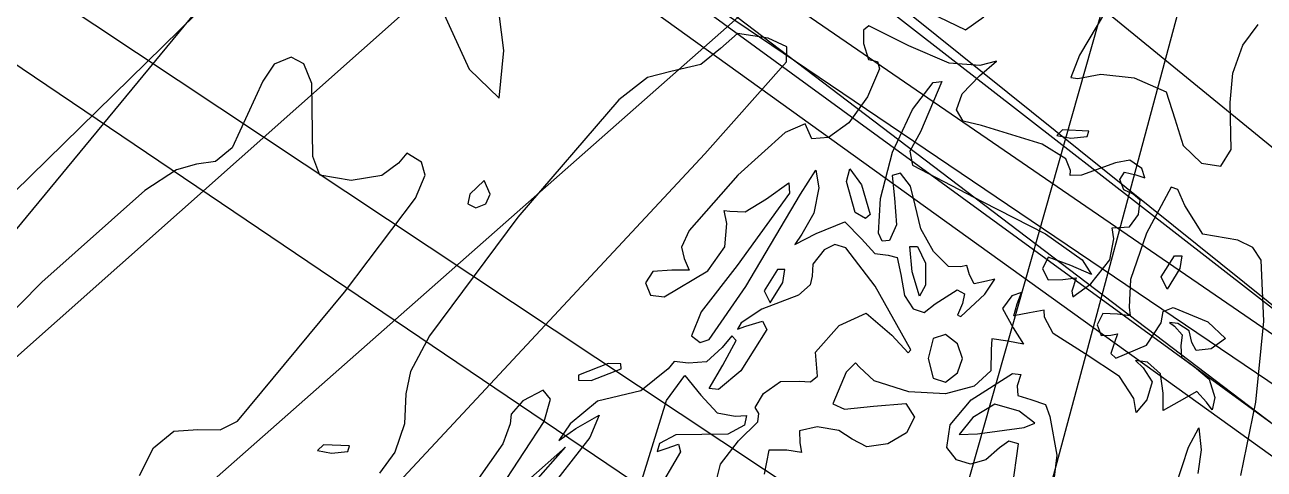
# Model space of a CAD drawing. Extents: x -99 to 383, y -48 to 207.
# Drawn here: x 61.83 to 87.38, y 55.31 to 64.47 of the extents above; entities that cross this region are included whole.
import ezdxf

# ---------------------------------------------------------------- set-up
doc = ezdxf.new("R2010")
doc.units = 0

msp = doc.modelspace()

# ---------------------------------------------------------------- linework, layer by layer
at = {"layer": 'Image'}
for p, q in [((105.667592, 141.129176), (68.6886, 10.6304)), ((69.4691, 4.7037), (104.8295, 136.260845)), ((113.472628, 122.887966), (23.933, 14.6963)), ((132.37946, 120.456476), (3.31386, 5.79827)), ((159.11882, 3.331999), (16.17778, 120.361923)), ((11.589466, 119.715467), (155.043, 4.46581)), ((8.88774, 4.937004), (137.95334, 118.831128)), ((158.036, 3.8047), (10.50389, 118.530813)), ((7.425461, 117.140888), (156.545, 3.8047)), ((7.074462, 114.932308), (155.651, 6.57734)), ((158.29534, 4.651359), (9.7188, 111.56659)), ((22.423933, 102.747636), (164.878, 5.0747)), ((156.494909, 2.557787), (5.94282, 102.53597)), ((4.533911, 102.20974), (155.086, 0.564781)), ((165.865944, 4.086923), (21.46654, 101.759859)), ((60.98423, 60.41396), (67.91616, 67.20459)), ((84.929827, 66.126527), (83.566992, 63.840021)), ((70.362012, 64.918674), (70.573851, 64.451353)), ((71.70275, 63.941754), (71.601956, 64.694345)), ((80.292573, 64.814251), (81.21622, 64.365089)), ((70.573851, 64.451353), (70.985547, 63.551602)), ((79.222756, 64.449734), (79.117889, 64.361851)), ((80.050068, 64.032843), (79.222756, 64.449734)), ((81.21622, 64.365089), (81.595368, 64.634523)), ((86.938749, 64.049321), (87.248977, 64.478685)), ((76.521731, 64.288169), (76.164975, 63.978428)), ((77.14866, 64.190095), (76.521731, 64.288169)), ((77.534434, 64.012434), (77.14866, 64.190095)), ((79.117889, 64.361851), (79.118496, 64.081676)), ((71.605371, 62.953973), (71.70274, 63.94175)), ((71.70274, 63.94175), (71.70275, 63.941754)), ((76.164975, 63.978428), (75.759372, 63.650705)), ((77.526424, 63.702977), (77.534434, 64.012434)), ((79.118496, 64.081676), (79.218916, 63.756361)), ((80.880255, 63.678464), (80.050068, 64.032843)), ((86.72748, 63.474141), (86.938749, 64.049321)), ((66.967908, 63.655629), (66.729475, 63.306821)), ((67.319511, 63.800709), (66.967908, 63.655629)), ((67.581117, 63.661546), (67.319511, 63.800709)), ((67.746096, 63.259098), (67.581117, 63.661546)), ((75.759372, 63.650705), (75.145555, 63.508489)), ((75.84702, 61.805665), (77.526424, 63.702977)), ((79.218916, 63.756361), (79.404923, 63.710196)), ((79.404923, 63.710196), (79.446, 63.560153)), ((81.512628, 63.630993), (80.880255, 63.678464)), ((81.510371, 63.417495), (81.860657, 63.721108)), ((81.860657, 63.721108), (81.512628, 63.630993)), ((83.566992, 63.840021), (83.390124, 63.385866)), ((70.985547, 63.551602), (71.605371, 62.953973)), ((74.664799, 63.380763), (74.069125, 62.923616)), ((75.145555, 63.508489), (74.664799, 63.380763)), ((79.446, 63.560153), (79.197981, 62.985089)), ((81.148591, 63.043653), (81.510371, 63.417495)), ((83.390124, 63.385866), (83.536037, 63.364187)), ((83.536037, 63.364187), (84.006791, 63.448486)), ((84.006791, 63.448486), (84.693087, 63.375815)), ((84.693087, 63.375815), (85.352755, 63.089458)), ((86.674817, 62.868038), (86.72748, 63.474141)), ((66.729475, 63.306821), (66.101946, 61.935703)), ((67.76646, 61.754599), (67.746096, 63.259098)), ((80.124092, 62.721427), (80.549706, 63.277456)), ((80.729506, 63.296878), (80.29386, 62.262028)), ((80.549706, 63.277456), (80.729506, 63.296878)), ((74.069125, 62.923616), (71.988455, 60.502559)), ((79.197981, 62.985089), (78.812575, 62.448814)), ((81.035636, 62.714002), (81.148591, 63.043653)), ((85.352755, 63.089458), (85.532867, 62.531757)), ((86.692992, 61.895673), (86.674817, 62.868038)), ((79.715513, 61.843878), (80.124092, 62.721427)), ((81.169623, 62.479119), (81.035636, 62.714002)), ((77.911921, 62.425629), (77.504176, 62.246368)), ((78.051382, 62.117679), (77.911921, 62.425629)), ((78.812575, 62.448814), (78.390987, 62.142542)), ((81.548665, 62.389585), (81.169623, 62.479119)), ((82.797753, 62.010618), (81.548665, 62.389585)), ((85.532867, 62.531757), (85.704433, 61.978092)), ((77.504176, 62.246368), (76.523851, 61.368449)), ((78.390987, 62.142542), (78.051382, 62.117679)), ((80.29386, 62.262028), (80.069931, 61.863143)), ((83.221556, 62.300117), (83.099094, 62.186157)), ((83.099094, 62.186157), (83.392066, 62.12961)), ((83.762482, 62.277849), (83.221556, 62.300117)), ((83.392066, 62.12961), (83.724007, 62.163964)), ((83.724007, 62.163964), (83.762482, 62.277839)), ((83.762482, 62.277839), (83.762482, 62.277849)), ((66.101946, 61.935703), (65.756601, 61.64753)), ((79.463129, 60.887015), (79.715513, 61.843878)), ((80.069931, 61.863143), (80.129393, 61.577857)), ((83.284535, 61.703419), (82.797753, 62.010618)), ((85.704433, 61.978092), (86.087053, 61.615103)), ((86.482613, 61.551417), (86.692997, 61.895662)), ((86.692997, 61.895662), (86.692992, 61.895673)), ((65.365565, 61.593331), (64.95099, 61.481765)), ((65.756601, 61.64753), (65.365565, 61.593331)), ((66.19, 51.453565), (75.84702, 61.805665)), ((67.910689, 61.368491), (67.76646, 61.754599)), ((69.527348, 61.613489), (69.188982, 61.364339)), ((69.703705, 61.819943), (69.527348, 61.613489)), ((70.004204, 61.639933), (69.703705, 61.819943)), ((70.082513, 61.371788), (70.004204, 61.639933)), ((83.385235, 61.465751), (83.284535, 61.703419)), ((84.313088, 61.626014), (83.611332, 61.365692)), ((84.608455, 61.676085), (84.313088, 61.626014)), ((84.850583, 61.503916), (84.608455, 61.676085)), ((86.087053, 61.615103), (86.482613, 61.551417)), ((64.95099, 61.481765), (64.299136, 61.053305)), ((68.557108, 61.260711), (67.910689, 61.368491)), ((69.188982, 61.364339), (68.557108, 61.260711)), ((69.877659, 60.892208), (70.082513, 61.371788)), ((76.523851, 61.368449), (75.520018, 60.230309)), ((77.82003, 60.978481), (78.130504, 61.474261)), ((78.130504, 61.474261), (78.192526, 61.105481)), ((78.767293, 61.237181), (78.831745, 61.499313)), ((78.831745, 61.499313), (79.075383, 61.168977)), ((79.876285, 61.408799), (79.704066, 61.362547)), ((79.704066, 61.362547), (79.758042, 60.891799)), ((80.086228, 61.140489), (79.876285, 61.408799)), ((80.129393, 61.577857), (81.55976, 60.824148)), ((83.377968, 61.360162), (83.385235, 61.465751)), ((83.611332, 61.365692), (83.377968, 61.360162)), ((84.403146, 61.277354), (84.498858, 61.429283)), ((84.498858, 61.429283), (84.728974, 61.374859)), ((84.728974, 61.374859), (84.913917, 61.314837)), ((84.913917, 61.314837), (84.850583, 61.503916)), ((71.296578, 61.260675), (70.997699, 60.978453)), ((71.421032, 60.978453), (71.296578, 61.260675)), ((77.112917, 60.880489), (77.577422, 61.207905)), ((77.577422, 61.207905), (77.59213, 60.997025)), ((78.192526, 61.105481), (78.090084, 60.587643)), ((78.94686, 60.602181), (78.767293, 61.237181)), ((79.075383, 61.168977), (79.254198, 60.56049)), ((80.178793, 60.750152), (80.086228, 61.140489)), ((84.483448, 61.066271), (84.403146, 61.277354)), ((85.455754, 61.118048), (84.952973, 60.170319)), ((85.595554, 61.073602), (85.455754, 61.118048)), ((85.742052, 60.742406), (85.595554, 61.073602)), ((64.299136, 61.053305), (62.174675, 59.162741)), ((68.417254, 58.958823), (69.877659, 60.892208)), ((70.997699, 60.978453), (70.962308, 60.779133)), ((71.333236, 60.779133), (71.421032, 60.978453)), ((71.421032, 60.978453), (71.421032, 60.978453)), ((77.59213, 60.997025), (76.510085, 59.503759)), ((76.679275, 60.612588), (77.112917, 60.880489)), ((76.68934, 59.073481), (77.82003, 60.978481)), ((79.423075, 60.1718), (79.463129, 60.887015)), ((79.758042, 60.891799), (79.799049, 60.347378)), ((81.55976, 60.824148), (82.86967, 60.156196)), ((84.676512, 60.978475), (84.483448, 61.066271)), ((84.822038, 60.854596), (84.676512, 60.978475)), ((84.788049, 60.556762), (84.822038, 60.854596)), ((70.962308, 60.779133), (71.122153, 60.696231)), ((71.122153, 60.696231), (71.333236, 60.779133)), ((76.295709, 60.369992), (76.246393, 60.637714)), ((76.246393, 60.637714), (76.362396, 60.625081)), ((76.362396, 60.625081), (76.679275, 60.612588)), ((78.090084, 60.587643), (77.841487, 60.155067)), ((79.154933, 60.471996), (78.946859, 60.602182)), ((78.946859, 60.602182), (78.94686, 60.602181)), ((79.254198, 60.56049), (79.154933, 60.471996)), ((80.295095, 60.264468), (80.178793, 60.750152)), ((86.110312, 60.152937), (85.742052, 60.742406)), ((71.988455, 60.502559), (70.170519, 58.0532)), ((76.260504, 59.8919), (76.295709, 60.369992)), ((78.139367, 60.169178), (78.727627, 60.404448)), ((78.727627, 60.404448), (79.073934, 60.055324)), ((79.799049, 60.347378), (79.651486, 60.019197)), ((84.376806, 60.289199), (84.600493, 60.304209)), ((84.600493, 60.304209), (84.788049, 60.556762)), ((75.520018, 60.230309), (75.365446, 59.883634)), ((77.6975, 59.940895), (78.139367, 60.169178)), ((77.841487, 60.155067), (77.6975, 59.940895)), ((79.073934, 60.055324), (79.352253, 59.750411)), ((79.500214, 60.005112), (79.423075, 60.1718)), ((80.558513, 59.797215), (80.295095, 60.264468)), ((82.86967, 60.156196), (83.62294, 59.625568)), ((84.196648, 59.625451), (84.27522, 60.058104)), ((84.24408, 60.284901), (84.376806, 60.289199)), ((84.27522, 60.058104), (84.24408, 60.284901)), ((84.952973, 60.170319), (84.620735, 59.217342)), ((86.834702, 60.02572), (86.110312, 60.152937)), ((75.365446, 59.883634), (75.420091, 59.650439)), ((75.903804, 59.396775), (76.260504, 59.8919)), ((78.305927, 59.825897), (78.072087, 59.533757)), ((78.526037, 59.936626), (78.305927, 59.825897)), ((78.749336, 59.867357), (78.526037, 59.936626)), ((79.356677, 59.081765), (78.749336, 59.867357)), ((79.651486, 60.019197), (79.500214, 60.005112)), ((80.07017, 59.898427), (80.231333, 59.900967)), ((80.12029, 59.377101), (80.07017, 59.898427)), ((80.231333, 59.900967), (80.391975, 59.553822)), ((80.866109, 59.488313), (80.558513, 59.797215)), ((87.145039, 59.876476), (86.834702, 60.02572)), ((87.31735, 59.612684), (87.145039, 59.876476)), ((75.420091, 59.650439), (75.518971, 59.408128)), ((79.352253, 59.750411), (79.62272, 59.7192)), ((79.62272, 59.7192), (79.80979, 59.66901)), ((79.80979, 59.66901), (79.887597, 59.318459)), ((80.391975, 59.553822), (80.393935, 59.103458)), ((82.925304, 59.675711), (82.803887, 59.437919)), ((83.391851, 59.505917), (82.925304, 59.675711)), ((83.62294, 59.625568), (83.81599, 59.322084)), ((83.800142, 59.126224), (84.196648, 59.625451)), ((85.249684, 59.269096), (85.528675, 59.707088)), ((85.528675, 59.707088), (85.680266, 59.705562)), ((85.680266, 59.705562), (85.639591, 59.441523)), ((87.370145, 58.36153), (87.31735, 59.612684)), ((74.77429, 59.382406), (74.619334, 59.150644)), ((75.161866, 59.412357), (74.77429, 59.382406)), ((75.003937, 58.856772), (75.903804, 59.396775)), ((75.518971, 59.408128), (75.161866, 59.412357)), ((76.510085, 59.503759), (75.771895, 58.552889)), ((77.343684, 59.424241), (77.064693, 58.986249)), ((77.495276, 59.422719), (77.343684, 59.424241)), ((77.4546, 59.158676), (77.495276, 59.422719)), ((78.054484, 59.283359), (78.01636, 59.104743)), ((78.072087, 59.533757), (78.054484, 59.283359)), ((79.887597, 59.318459), (79.960527, 58.890913)), ((80.12029, 59.3771), (80.12029, 59.377101)), ((80.271433, 58.873273), (80.12029, 59.3771)), ((81.114946, 59.477682), (80.866109, 59.488313)), ((81.244726, 59.505852), (81.114946, 59.477682)), ((81.298706, 59.315529), (81.244726, 59.505852)), ((81.397988, 59.126611), (81.298706, 59.315529)), ((82.803887, 59.437919), (82.922648, 59.209432)), ((83.81599, 59.322084), (83.391851, 59.505917)), ((85.639591, 59.441523), (85.374281, 59.019729)), ((62.174675, 59.162741), (60.586225, 57.548356)), ((74.619334, 59.150644), (74.723421, 58.894911)), ((75.932954, 57.981941), (76.689233, 59.073479)), ((76.689233, 59.073479), (76.68934, 59.073481)), ((77.189289, 58.73688), (77.4546, 59.158675)), ((77.4546, 59.158675), (77.4546, 59.158676)), ((78.01636, 59.104743), (77.776335, 58.896312)), ((80.091402, 57.767665), (79.356677, 59.081765)), ((80.393935, 59.103458), (80.271433, 58.873273)), ((81.651483, 59.181555), (81.397988, 59.126611)), ((81.616928, 58.91599), (81.822791, 59.22445)), ((81.822791, 59.22445), (81.651483, 59.181555)), ((82.922648, 59.209432), (83.226481, 59.218901)), ((83.226481, 59.218901), (83.498358, 59.252231)), ((83.498358, 59.252231), (83.413154, 58.980327)), ((83.429514, 58.85788), (83.800142, 59.126224)), ((84.620735, 59.217342), (84.591421, 58.644809)), ((85.374281, 59.019729), (85.249684, 59.269097)), ((85.249684, 59.269097), (85.249684, 59.269096)), ((66.208354, 56.293963), (68.417254, 58.958823)), ((74.723421, 58.894911), (75.003937, 58.856772)), ((77.776335, 58.896312), (77.018184, 58.604584)), ((77.064693, 58.986249), (77.189289, 58.73688)), ((79.960527, 58.890913), (80.140636, 58.614847)), ((80.590307, 58.716101), (81.049795, 59.002926)), ((81.049795, 59.002926), (81.197878, 58.920024)), ((81.123545, 58.452222), (81.616928, 58.91599)), ((81.197878, 58.920024), (81.157595, 58.720704)), ((82.175139, 58.880948), (81.984549, 58.620222)), ((82.374837, 58.947749), (82.175139, 58.880948)), ((82.283656, 58.717002), (82.374837, 58.947749)), ((83.413154, 58.980327), (83.429514, 58.85788)), ((75.771895, 58.552889), (75.569343, 58.052919)), ((77.018184, 58.604584), (76.594851, 58.323293)), ((78.61744, 58.270645), (79.173965, 58.5252)), ((79.173965, 58.5252), (79.69663, 58.071125)), ((80.140636, 58.614847), (80.369903, 58.539998)), ((80.369903, 58.539998), (80.590307, 58.716101)), ((81.157595, 58.720704), (81.050622, 58.48472)), ((81.984549, 58.620222), (82.202092, 58.220057)), ((82.2139, 58.469376), (82.283656, 58.717002)), ((82.53693, 58.529053), (82.2139, 58.469376)), ((82.838327, 58.585849), (82.53693, 58.529053)), ((82.850405, 58.438511), (82.838327, 58.585849)), ((84.05104, 58.514498), (83.932635, 58.28352)), ((84.355229, 58.505366), (84.05104, 58.514498)), ((84.591421, 58.644809), (84.611823, 58.469618)), ((85.252613, 58.322509), (85.293921, 58.557051)), ((85.293921, 58.557051), (85.50079, 58.640172)), ((85.50079, 58.640172), (86.217905, 58.347203)), ((76.594851, 58.323293), (76.521278, 58.193709)), ((76.521278, 58.193709), (76.692943, 58.257344)), ((76.692943, 58.257344), (77.031371, 58.35963)), ((77.031371, 58.35963), (77.121078, 58.18645)), ((78.123552, 57.72139), (78.61744, 58.270645)), ((81.050622, 58.48472), (81.123545, 58.452222)), ((83.024348, 58.102841), (82.850405, 58.438511)), ((83.932635, 58.28352), (84.01453, 58.062925)), ((84.611823, 58.469618), (84.355229, 58.505366)), ((84.947691, 57.866199), (85.252613, 58.322509)), ((85.595397, 58.31212), (85.426756, 58.3296)), ((85.426756, 58.3296), (85.526599, 58.252738)), ((85.829798, 58.162042), (85.595397, 58.31212)), ((86.217905, 58.347203), (86.579287, 57.999078)), ((87.204743, 56.687046), (87.370145, 58.36153)), ((70.170519, 58.0532), (69.77368, 57.322911)), ((75.569343, 58.052919), (75.74964, 57.91547)), ((76.403564, 58.057616), (76.202509, 57.81582)), ((76.492196, 57.961867), (76.403564, 58.057616)), ((77.121078, 58.18645), (76.590259, 57.336059)), ((79.69663, 58.071125), (80.039776, 57.703607)), ((80.804482, 58.085702), (80.549397, 58.001397)), ((81.053631, 57.892115), (80.804482, 58.085702)), ((82.202092, 58.220057), (82.416048, 57.882706)), ((83.682412, 57.683917), (83.024348, 58.102841)), ((84.01453, 58.062925), (84.211428, 58.071811)), ((84.211428, 58.071811), (84.350855, 58.099535)), ((84.350855, 58.099535), (84.288844, 57.918285)), ((85.526599, 58.252738), (85.684922, 58.074596)), ((85.684922, 58.074596), (85.656878, 57.848579)), ((85.888061, 57.920111), (85.829798, 58.162042)), ((75.74964, 57.91547), (75.932954, 57.981941)), ((76.202509, 57.81582), (75.881898, 57.521789)), ((76.218556, 57.451322), (76.492196, 57.961867)), ((80.039776, 57.703607), (80.091402, 57.767665)), ((80.549397, 58.001397), (80.451704, 57.591814)), ((81.15726, 57.591814), (81.053631, 57.892115)), ((81.749125, 57.764424), (81.739389, 57.333463)), ((81.762822, 57.99365), (81.749125, 57.764424)), ((82.089059, 57.948588), (81.762822, 57.99365)), ((82.416048, 57.882706), (82.089059, 57.948588)), ((84.288844, 57.918285), (84.213695, 57.689438)), ((84.315797, 57.596778), (84.947691, 57.866199)), ((85.656878, 57.848579), (85.672952, 57.61514)), ((85.971206, 57.750805), (85.888061, 57.920111)), ((86.280434, 57.789109), (85.971206, 57.750805)), ((86.579287, 57.999078), (86.280434, 57.789109)), ((75.21183, 57.52384), (75.089668, 57.373321)), ((75.505536, 57.493237), (75.21183, 57.52384)), ((75.881898, 57.521789), (75.505536, 57.493237)), ((78.167618, 57.22704), (78.123552, 57.72139)), ((78.948574, 57.496329), (78.759353, 57.305869)), ((79.036475, 57.412211), (78.948574, 57.496329)), ((80.451704, 57.591814), (80.549396, 57.182231)), ((81.053631, 57.291513), (81.15726, 57.591814)), ((81.15726, 57.591814), (81.15726, 57.591814)), ((84.391967, 57.216454), (83.682412, 57.683917)), ((84.213695, 57.689438), (84.315797, 57.596778)), ((84.967453, 57.514115), (84.724786, 57.549536)), ((84.724786, 57.549536), (84.881999, 57.394834)), ((85.238337, 57.275686), (84.967453, 57.514115)), ((85.672952, 57.61514), (85.937342, 57.419156)), ((69.77368, 57.322911), (69.678305, 56.859199)), ((73.853516, 57.484734), (73.237349, 57.244865)), ((73.237349, 57.244865), (73.243204, 57.140185)), ((73.503233, 57.134451), (74.1194, 57.37432)), ((74.113545, 57.479), (73.853516, 57.484734)), ((74.1194, 57.37432), (74.113545, 57.479)), ((74.1194, 57.37432), (74.1194, 57.37432)), ((75.089668, 57.373321), (74.528474, 56.9249)), ((75.057033, 56.722555), (75.433519, 57.239909)), ((75.433519, 57.239909), (75.759966, 56.834498)), ((75.936334, 56.966628), (76.218556, 57.451322)), ((76.590259, 57.336059), (76.128425, 56.94716)), ((78.759353, 57.305869), (78.480673, 56.652822)), ((79.335971, 57.129632), (79.036475, 57.412211)), ((80.804482, 57.097926), (81.053631, 57.291513)), ((81.338657, 56.737017), (82.187104, 57.278791)), ((81.739389, 57.333463), (81.399145, 57.018667)), ((82.187104, 57.278791), (82.35919, 57.261302)), ((82.35919, 57.261302), (82.286327, 57.027965)), ((84.881999, 57.394834), (85.067737, 57.109851)), ((85.295141, 56.872805), (85.238337, 57.275686)), ((85.937342, 57.419156), (86.242409, 57.163369)), ((73.243204, 57.140185), (73.503233, 57.134451)), ((77.051298, 56.870098), (77.407889, 57.111836)), ((77.407889, 57.111836), (77.791408, 57.122125)), ((77.791408, 57.122125), (78.020462, 57.104999)), ((78.020462, 57.104999), (78.167618, 57.22704)), ((80.049965, 56.901522), (79.335971, 57.129632)), ((80.549396, 57.182231), (80.804482, 57.097926)), ((81.399145, 57.018667), (80.809101, 56.861024)), ((82.286327, 57.027965), (82.296022, 56.828646)), ((84.689552, 56.764088), (84.391967, 57.216454)), ((85.067737, 57.109851), (84.956878, 56.738349)), ((86.242409, 57.163369), (86.356281, 56.786149)), ((69.678305, 56.859199), (69.651222, 56.242492)), ((72.514157, 56.935884), (72.094131, 56.718672)), ((72.662489, 56.750293), (72.514157, 56.935884)), ((72.535101, 56.286727), (72.662489, 56.750293)), ((74.528474, 56.9249), (73.635068, 56.706222)), ((75.759966, 56.834498), (76.099369, 56.471689)), ((76.128425, 56.94716), (75.936334, 56.966628)), ((76.885328, 56.580209), (77.051298, 56.870098)), ((80.809101, 56.861024), (80.049965, 56.901522)), ((80.904742, 56.218305), (81.338657, 56.737017)), ((82.296022, 56.828646), (82.564265, 56.745743)), ((82.564265, 56.745743), (82.867035, 56.642115)), ((84.739224, 56.472794), (84.689552, 56.764088)), ((84.956878, 56.738349), (84.739224, 56.472794)), ((85.296956, 56.516819), (85.295141, 56.872805)), ((85.986271, 56.908159), (85.620475, 56.702196)), ((86.187727, 56.687013), (85.986271, 56.908159)), ((86.356281, 56.786149), (86.303167, 56.528426)), ((72.094131, 56.718672), (71.849315, 56.440035)), ((73.635068, 56.706222), (73.070624, 56.242856)), ((74.668978, 55.477105), (75.057033, 56.722555)), ((76.099369, 56.471689), (76.469529, 56.400415)), ((76.960109, 56.454151), (76.885328, 56.580209)), ((78.480673, 56.652822), (78.726374, 56.542122)), ((78.726374, 56.542122), (79.323018, 56.604692)), ((79.323018, 56.604692), (79.986212, 56.660892)), ((79.986212, 56.660892), (80.169684, 56.377811)), ((81.822317, 56.64935), (81.36827, 56.371976)), ((82.327102, 56.502806), (81.822317, 56.64935)), ((82.649893, 56.256632), (82.327102, 56.502806)), ((82.867035, 56.642115), (82.959743, 56.392966)), ((85.620475, 56.702196), (85.296956, 56.516819)), ((86.303167, 56.528426), (86.187727, 56.687013)), ((86.897901, 55.173285), (87.204743, 56.687046)), ((65.854608, 56.116792), (66.208354, 56.293963)), ((69.651222, 56.242492), (69.452872, 55.658393)), ((71.829477, 56.242151), (71.68213, 55.831793)), ((71.849315, 56.440035), (71.829477, 56.242151)), ((72.127964, 55.670012), (72.535101, 56.286727)), ((73.070624, 56.242856), (72.832023, 55.898987)), ((73.184667, 56.145323), (73.667787, 56.419213)), ((73.667787, 56.419213), (73.475484, 55.962016)), ((76.66315, 56.21567), (76.322394, 56.025283)), ((76.469529, 56.400415), (76.702083, 56.413193)), ((76.540882, 55.89037), (76.938528, 56.284667)), ((76.702083, 56.413193), (76.66315, 56.21567)), ((76.938528, 56.284667), (76.960109, 56.454151)), ((80.169684, 56.377811), (80.002341, 56.053864)), ((80.836917, 55.756011), (80.904742, 56.218305)), ((81.36827, 56.371976), (81.090489, 56.023693)), ((82.427443, 56.1683), (82.649893, 56.256632)), ((82.959743, 56.392966), (83.099316, 55.596753)), ((64.479775, 55.747409), (64.896903, 56.087227)), ((64.896903, 56.087227), (65.38949, 56.12625)), ((65.38949, 56.12625), (65.854608, 56.116792)), ((73.475484, 55.962016), (71.131927, 52.958863)), ((72.832023, 55.898987), (73.184667, 56.145323)), ((75.243869, 56.015907), (74.909563, 55.835954)), ((75.78179, 56.018425), (75.243869, 56.015907)), ((76.322394, 56.025283), (75.78179, 56.018425)), ((78.160817, 56.181331), (77.797284, 56.09501)), ((77.797284, 56.09501), (77.800436, 55.851148)), ((78.605882, 56.106215), (78.160817, 56.181331)), ((78.883314, 55.925632), (78.605882, 56.106215)), ((80.002341, 56.053864), (79.61624, 55.829769)), ((81.090489, 56.023693), (81.468611, 56.03747)), ((81.468611, 56.03747), (82.427443, 56.1683)), ((82.427443, 56.1683), (82.427443, 56.1683)), ((85.814128, 55.757973), (86.025841, 56.158654)), ((86.025841, 56.158654), (86.076513, 55.704074)), ((64.190831, 55.174923), (64.479775, 55.747409)), ((67.980784, 55.808998), (67.858322, 55.695039)), ((68.52171, 55.786731), (67.980784, 55.808998)), ((68.483235, 55.672845), (68.52171, 55.78672)), ((68.52171, 55.78672), (68.52171, 55.786731)), ((71.68213, 55.831793), (71.130743, 55.042311)), ((72.972741, 55.757411), (72.196631, 55.073217)), ((72.307699, 55.001685), (72.972741, 55.757411)), ((74.909563, 55.835954), (74.86253, 55.669864)), ((74.86253, 55.669864), (75.046082, 55.731021)), ((75.046082, 55.731021), (75.302476, 55.82025)), ((75.302476, 55.82025), (75.3454, 55.663881)), ((76.170276, 55.408601), (76.540882, 55.89037)), ((77.800436, 55.851148), (77.837522, 55.64747)), ((79.185268, 55.76665), (78.883314, 55.925632)), ((79.61624, 55.829769), (79.185268, 55.76665)), ((81.033993, 55.499395), (80.836917, 55.756011)), ((81.918207, 55.749802), (81.637115, 55.495931)), ((82.114786, 55.885421), (81.918207, 55.749802)), ((82.311729, 55.826649), (82.114786, 55.885421)), ((82.180228, 54.896881), (82.311729, 55.826649)), ((85.551743, 54.965206), (85.814128, 55.757973)), ((86.076513, 55.704074), (86.007624, 55.216132)), ((67.858322, 55.695039), (68.151294, 55.638491)), ((68.151294, 55.638491), (68.483235, 55.672845)), ((69.452872, 55.658393), (69.141263, 55.222882)), ((71.44641, 54.632404), (72.127964, 55.670012)), ((74.542772, 55.077167), (74.668978, 55.477105)), ((75.3454, 55.663881), (74.830442, 54.787601)), ((77.165822, 55.697154), (77.065239, 55.201352)), ((77.534868, 55.701181), (77.165822, 55.697154)), ((77.837522, 55.64747), (77.534868, 55.701181)), ((81.321551, 55.412582), (81.033993, 55.499395)), ((81.637115, 55.495931), (81.321551, 55.412582)), ((83.099316, 55.596753), (82.998987, 54.739968)), ((76.043535, 54.911838), (76.170276, 55.408601))]:
    msp.add_line(p, q, dxfattribs=at)

doc.saveas('drawing.dxf')
